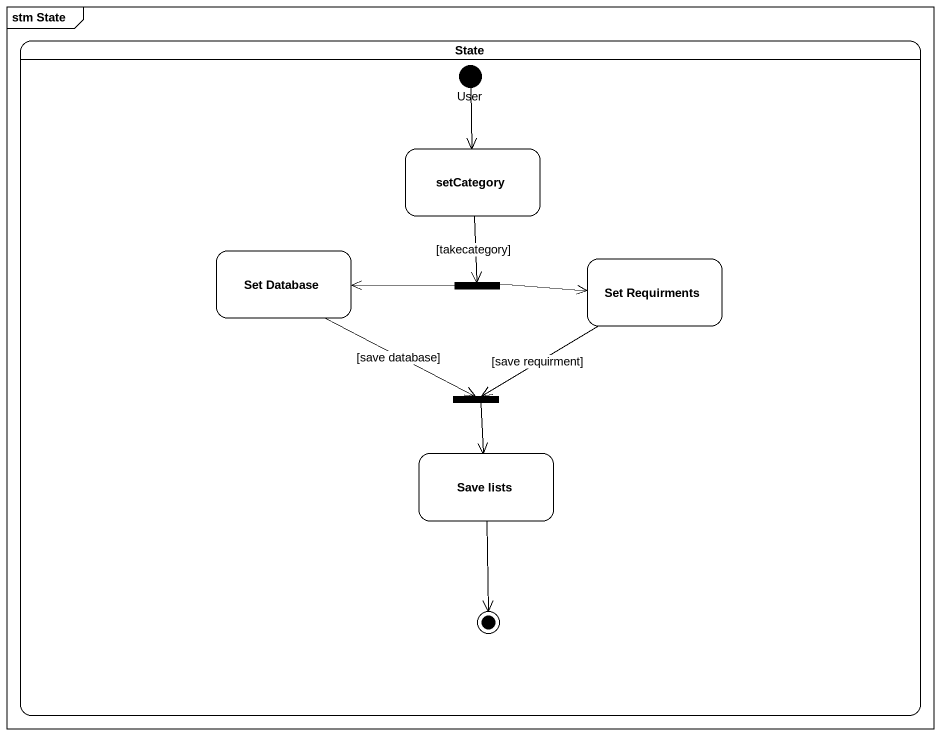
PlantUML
@startuml
mainframe stm State
hide empty description
state "State" as State_ {
  state User <<start>>
  state setCategory
  state "Set Database" as Set_Database
  state fork1 <<fork>>
  state "Set Requirments" as Set_Requirments
  state fork2 <<join>>
  state "Save lists" as Save_lists
  Save_lists --> [*]
}
User --> setCategory
setCategory --> fork1 : [takecategory]
Set_Database -right-> fork2 : [save database]
fork1 -left-> Set_Database
fork1 -right-> Set_Requirments
Set_Requirments -left-> fork2 : [save requirment]
fork2 --> Save_lists
@enduml
